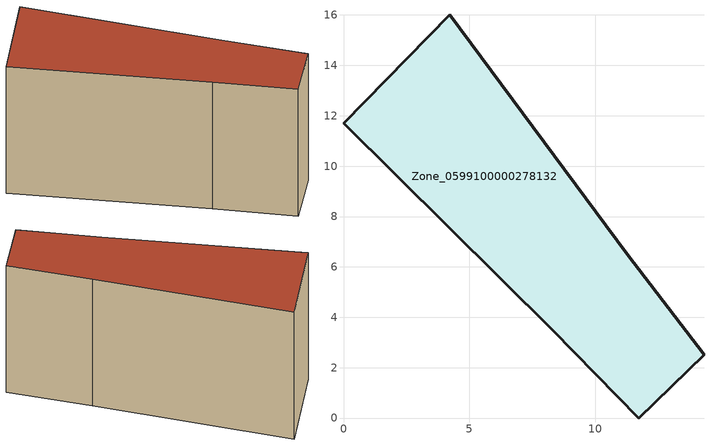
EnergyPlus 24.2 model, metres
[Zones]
Zone_0599100000278132
 floor ground (C_G): 11.73,0 8.3,3.48 0,11.7 4.21,16 11.27,6.51 14.31,2.51 z0.21
 wall outside (C_F): 8.3,3.48 11.73,0 14.31,2.51 11.27,6.51 4.21,16 0,11.7 8.3,3.48 z0.21:8.8
 roof outside (C_R): 14.31,2.51 11.27,6.51 4.21,16 0,11.7 8.3,3.48 11.73,0 z8.8
[BUILDING]
Pand.0599100000278132: North Axis=0; Terrain=City; Loads Convergence Tolerance Value=0.04; Temperature Convergence Tolerance Value=0.4; Solar Distribution=FullExterior; Maximum Number of Warmup Days=25; Minimum Number of Warmup Days=1
[Site:Location]
Rotterdam.The.Hague.AP_ZH_NLD Design_Conditions: Latitude=51.96; Longitude=4.45; Time Zone=1; Elevation=-4.5
[SITE:GROUNDTEMPERATURE:BUILDINGSURFACE]
18, 18, 18, 18, 18, 18, 18, 18, 18, 18, 18, 18
[MATERIAL] Thermal Absorptance=0.9; Solar Absorptance=0.7; Visible Absorptance=0.7
Name | Roughness | Thickness | Conductivity | Density | Specific Heat
G.TC.1992-2005 | MediumSmooth | 0.15 | 0.06 | 540 | 1210
F.TC.1992-2005 | Rough | 0.3 | 0.12 | 1920 | 840
R.TC.1992-2005 | MediumRough | 0.2 | 0.08 | 1500 | 1000
[CONSTRUCTION]
C_G: G.TC.1992-2005
C_F: F.TC.1992-2005
C_R: R.TC.1992-2005
[ZONE]
Zone_0599100000278132: Type=1; Multiplier=1; Ceiling Height=Autocalculate; Volume=Autocalculate; Floor Area=autocalculate; Part of Total Floor Area=Yes
[ZONEINFILTRATION:DESIGNFLOWRATE]
Infil_Zone_0599100000278132: Zone or ZoneList or Space or SpaceList=Zone_0599100000278132; Schedule=AlwaysOn; Design Flow Rate Calculation Method=Flow/Area; Flow Rate per Floor Area=0.0015; Constant Term Coefficient=1; Temperature Term Coefficient=0; Velocity Term Coefficient=0; Velocity Squared Term Coefficient=0
[HVACTEMPLATE:ZONE:IDEALLOADSAIRSYSTEM]
Zone_0599100000278132: Maximum Heating Supply Air Temperature=50; Minimum Cooling Supply Air Temperature=13; Maximum Heating Supply Air Humidity Ratio=0.0156; Minimum Cooling Supply Air Humidity Ratio=0.0077; Heating Limit=NoLimit; Cooling Limit=NoLimit; Dehumidification Control Type=ConstantSensibleHeatRatio; Cooling Sensible Heat Ratio=0.7; Dehumidification Setpoint=60; Humidification Control Type=None; Humidification Setpoint=30; Outdoor Air Method=None; Outdoor Air Flow Rate per Person=0.00944; Outdoor Air Flow Rate per Zone Floor Area=0; Outdoor Air Flow Rate per Zone=0; Demand Controlled Ventilation Type=None; Outdoor Air Economizer Type=NoEconomizer; Heat Recovery Type=None; Sensible Heat Recovery Effectiveness=0.7; Latent Heat Recovery Effectiveness=0.65
[ZONECONTROL:THERMOSTAT]
ThermostatControl_Zone_0599100000278132: Zone or ZoneList=Zone_0599100000278132; Control Type Schedule=DualSetpointControlType; Control 1=Thermostat_Zone_0599100000278132; Temperature Difference Between Cutout And Setpoint=0
[THERMOSTATSETPOINT:DUALSETPOINT]
Thermostat_Zone_0599100000278132: Heating Setpoint Temperature Schedule=HeatingSetpoint_Zone_0599100000278132; Cooling Setpoint Temperature Schedule=CoolingSetpoint_Zone_0599100000278132
[SCHEDULE:COMPACT]
HeatingSetpoint_Zone_0599100000278132: Through: 12/31, For: AllDays, Until: 24:00, 21
CoolingSetpoint_Zone_0599100000278132: Through: 12/31, For: AllDays, Until: 24:00, 24
DualSetpointControlType: Through: 12/31, For: AllDays, Until: 24:00, 4
AlwaysOn: Through: 12/31, For: AllDays, Until: 24:00, 1
